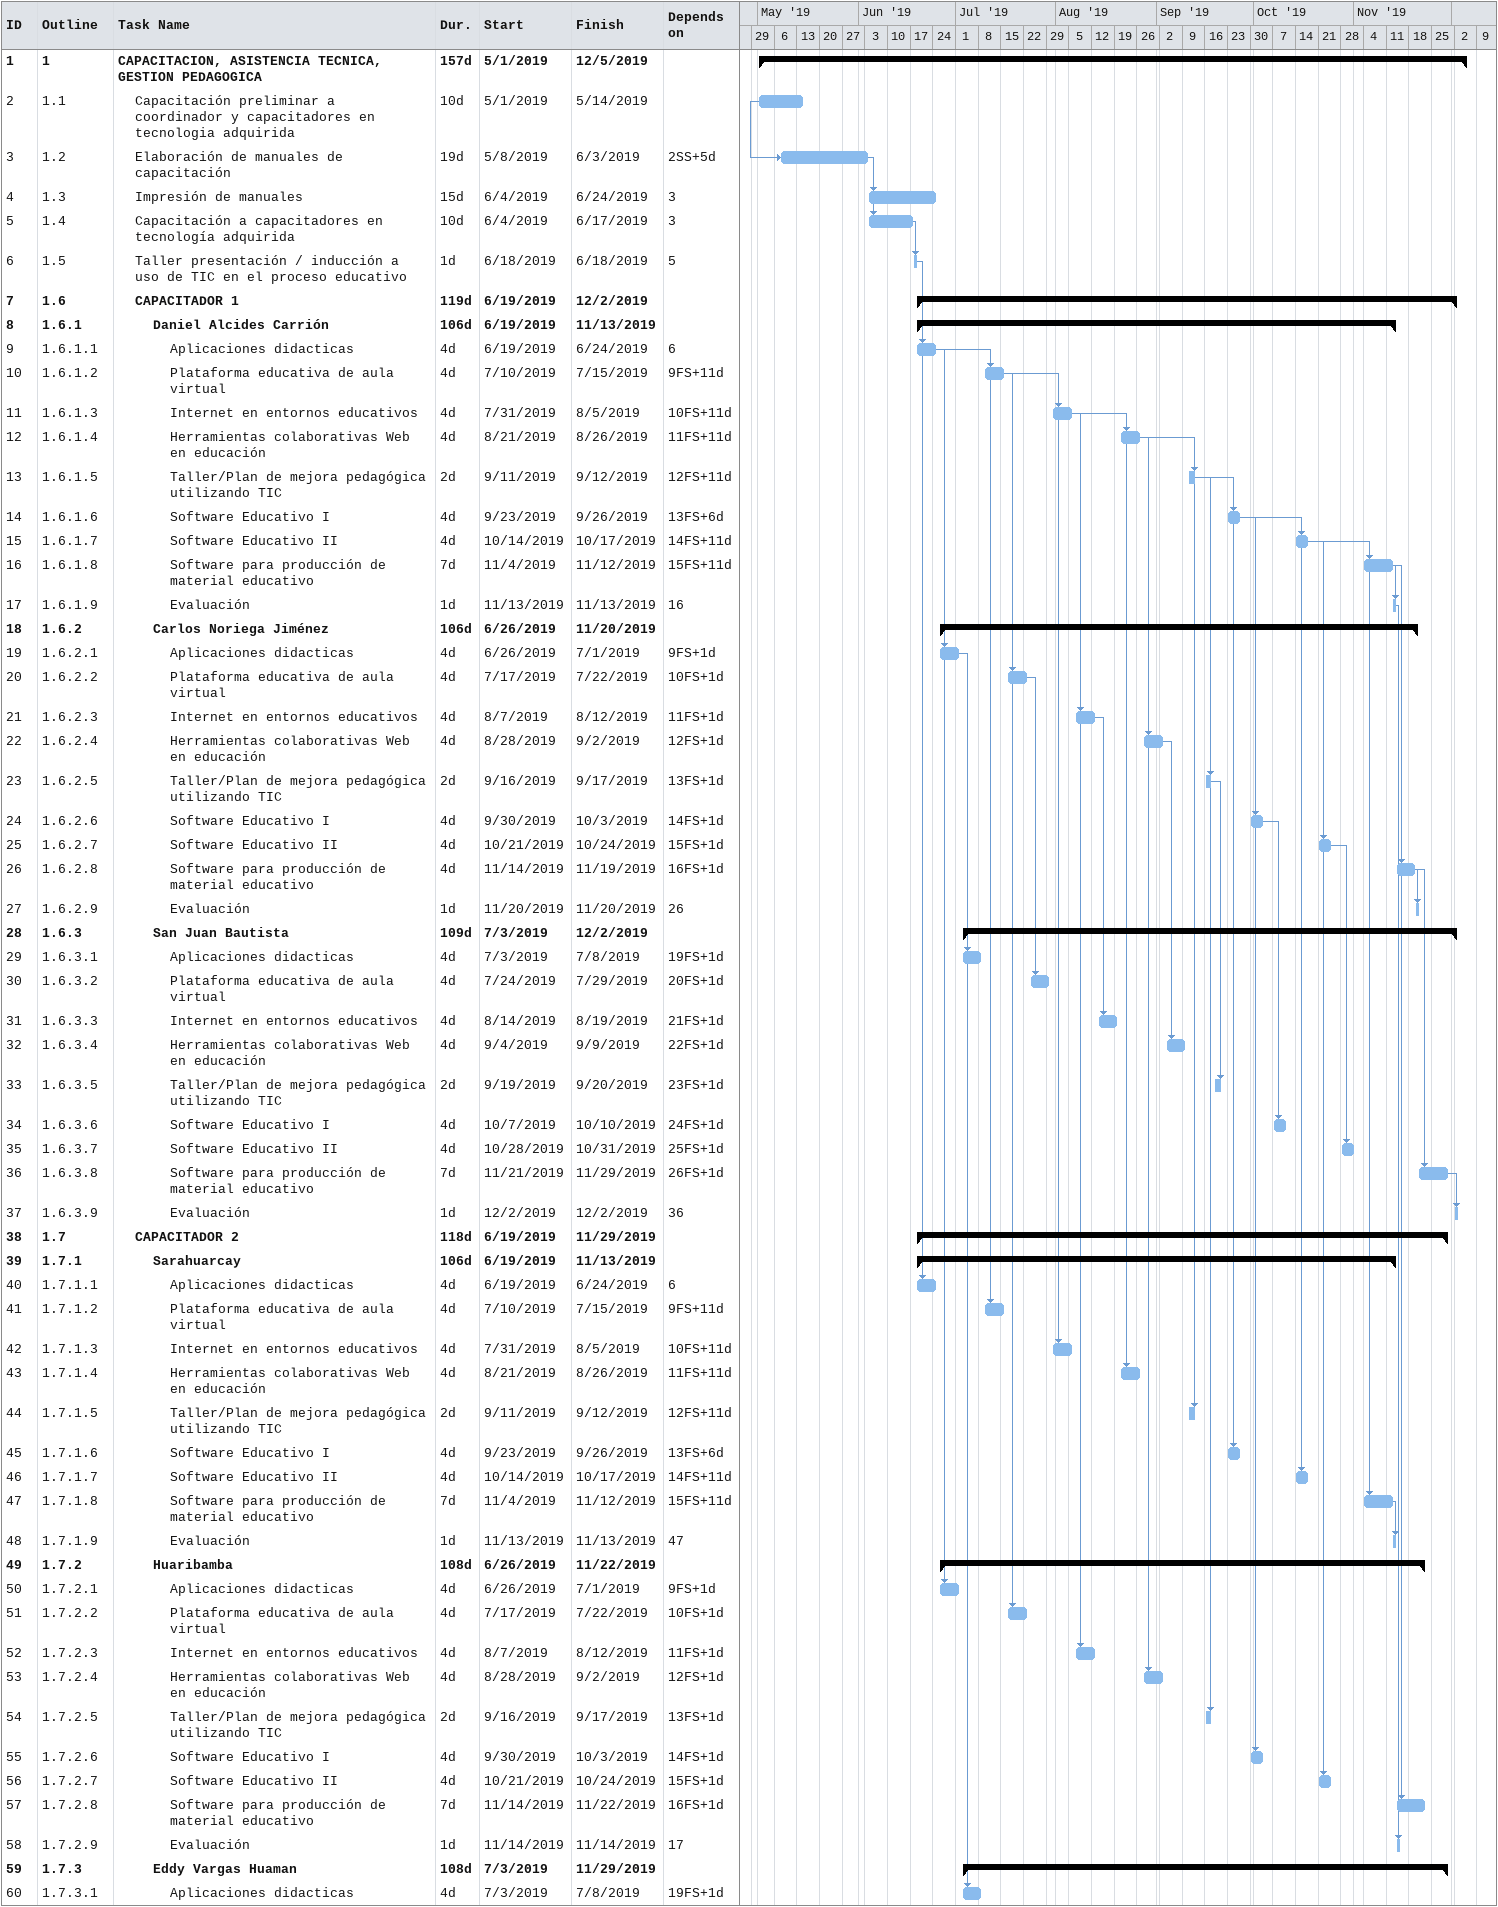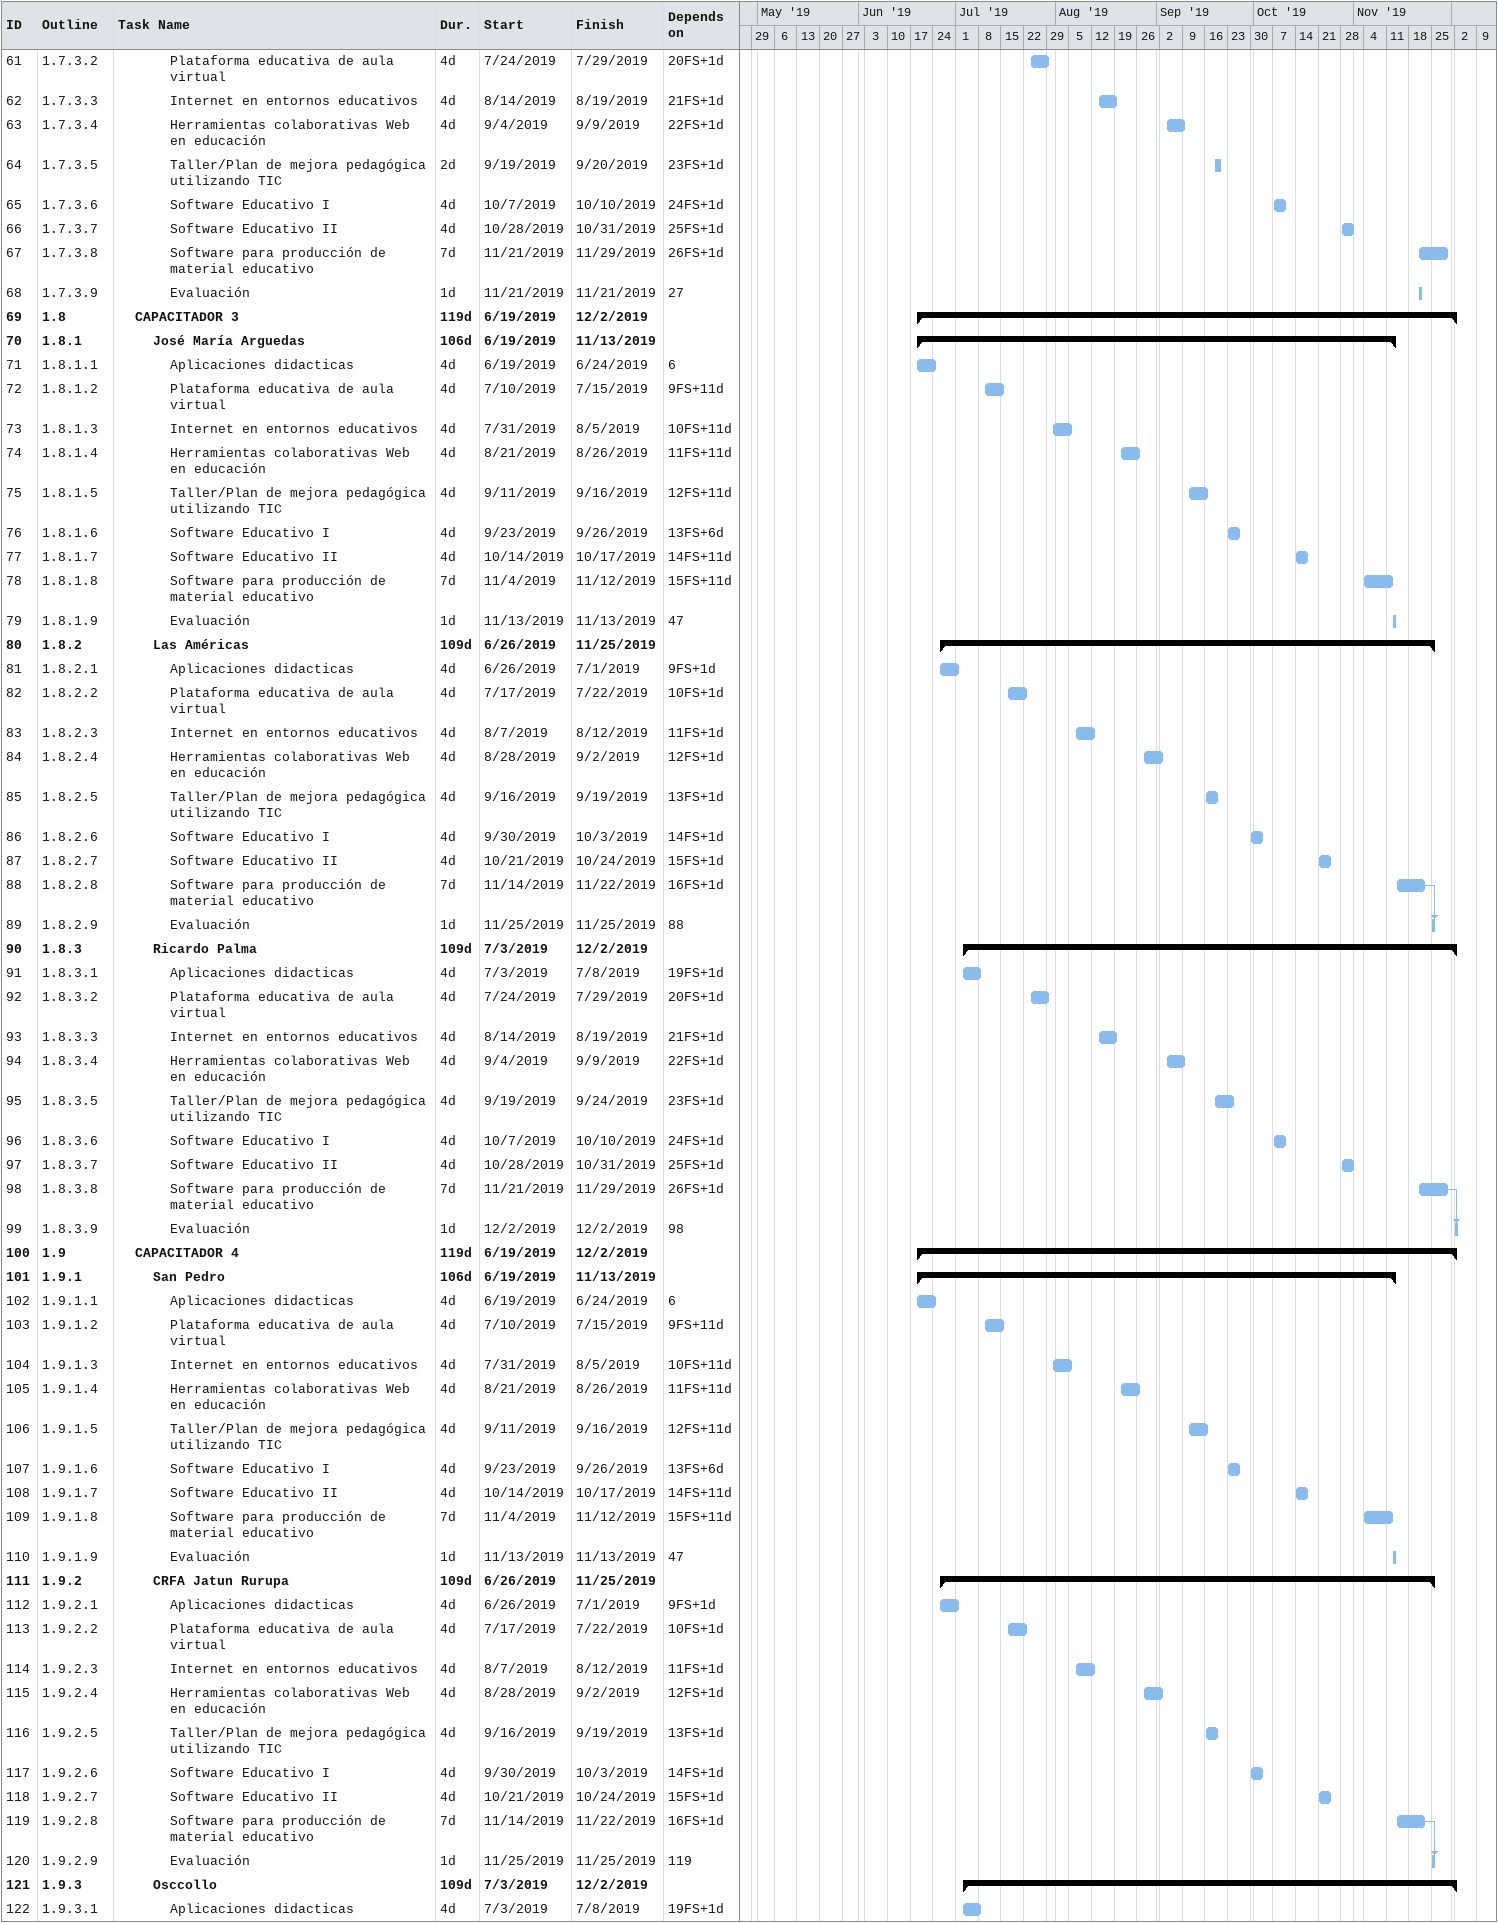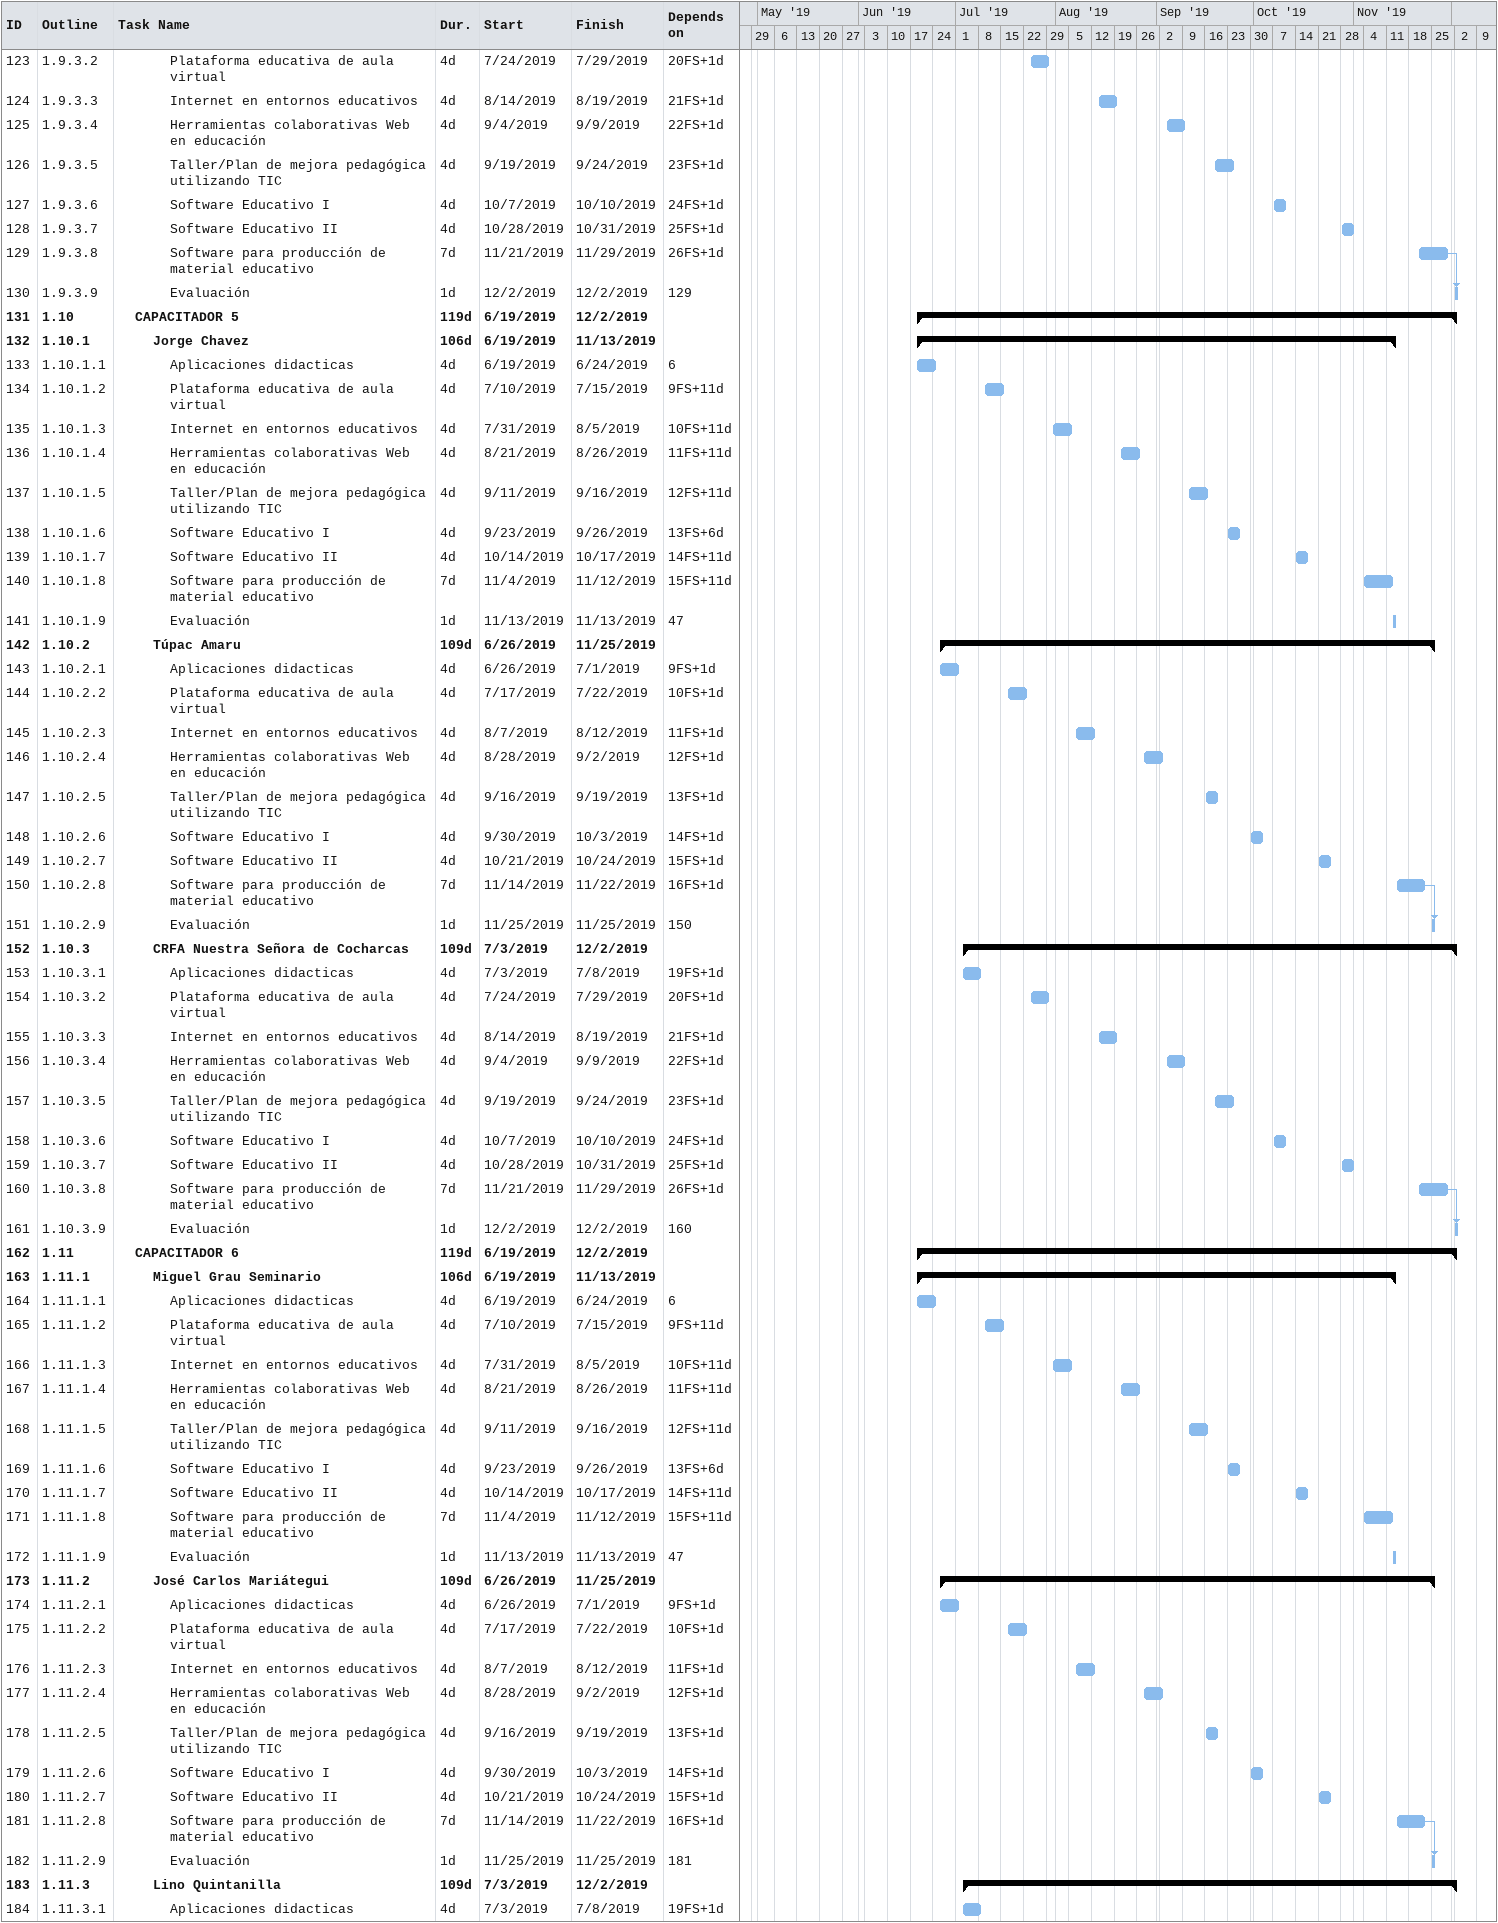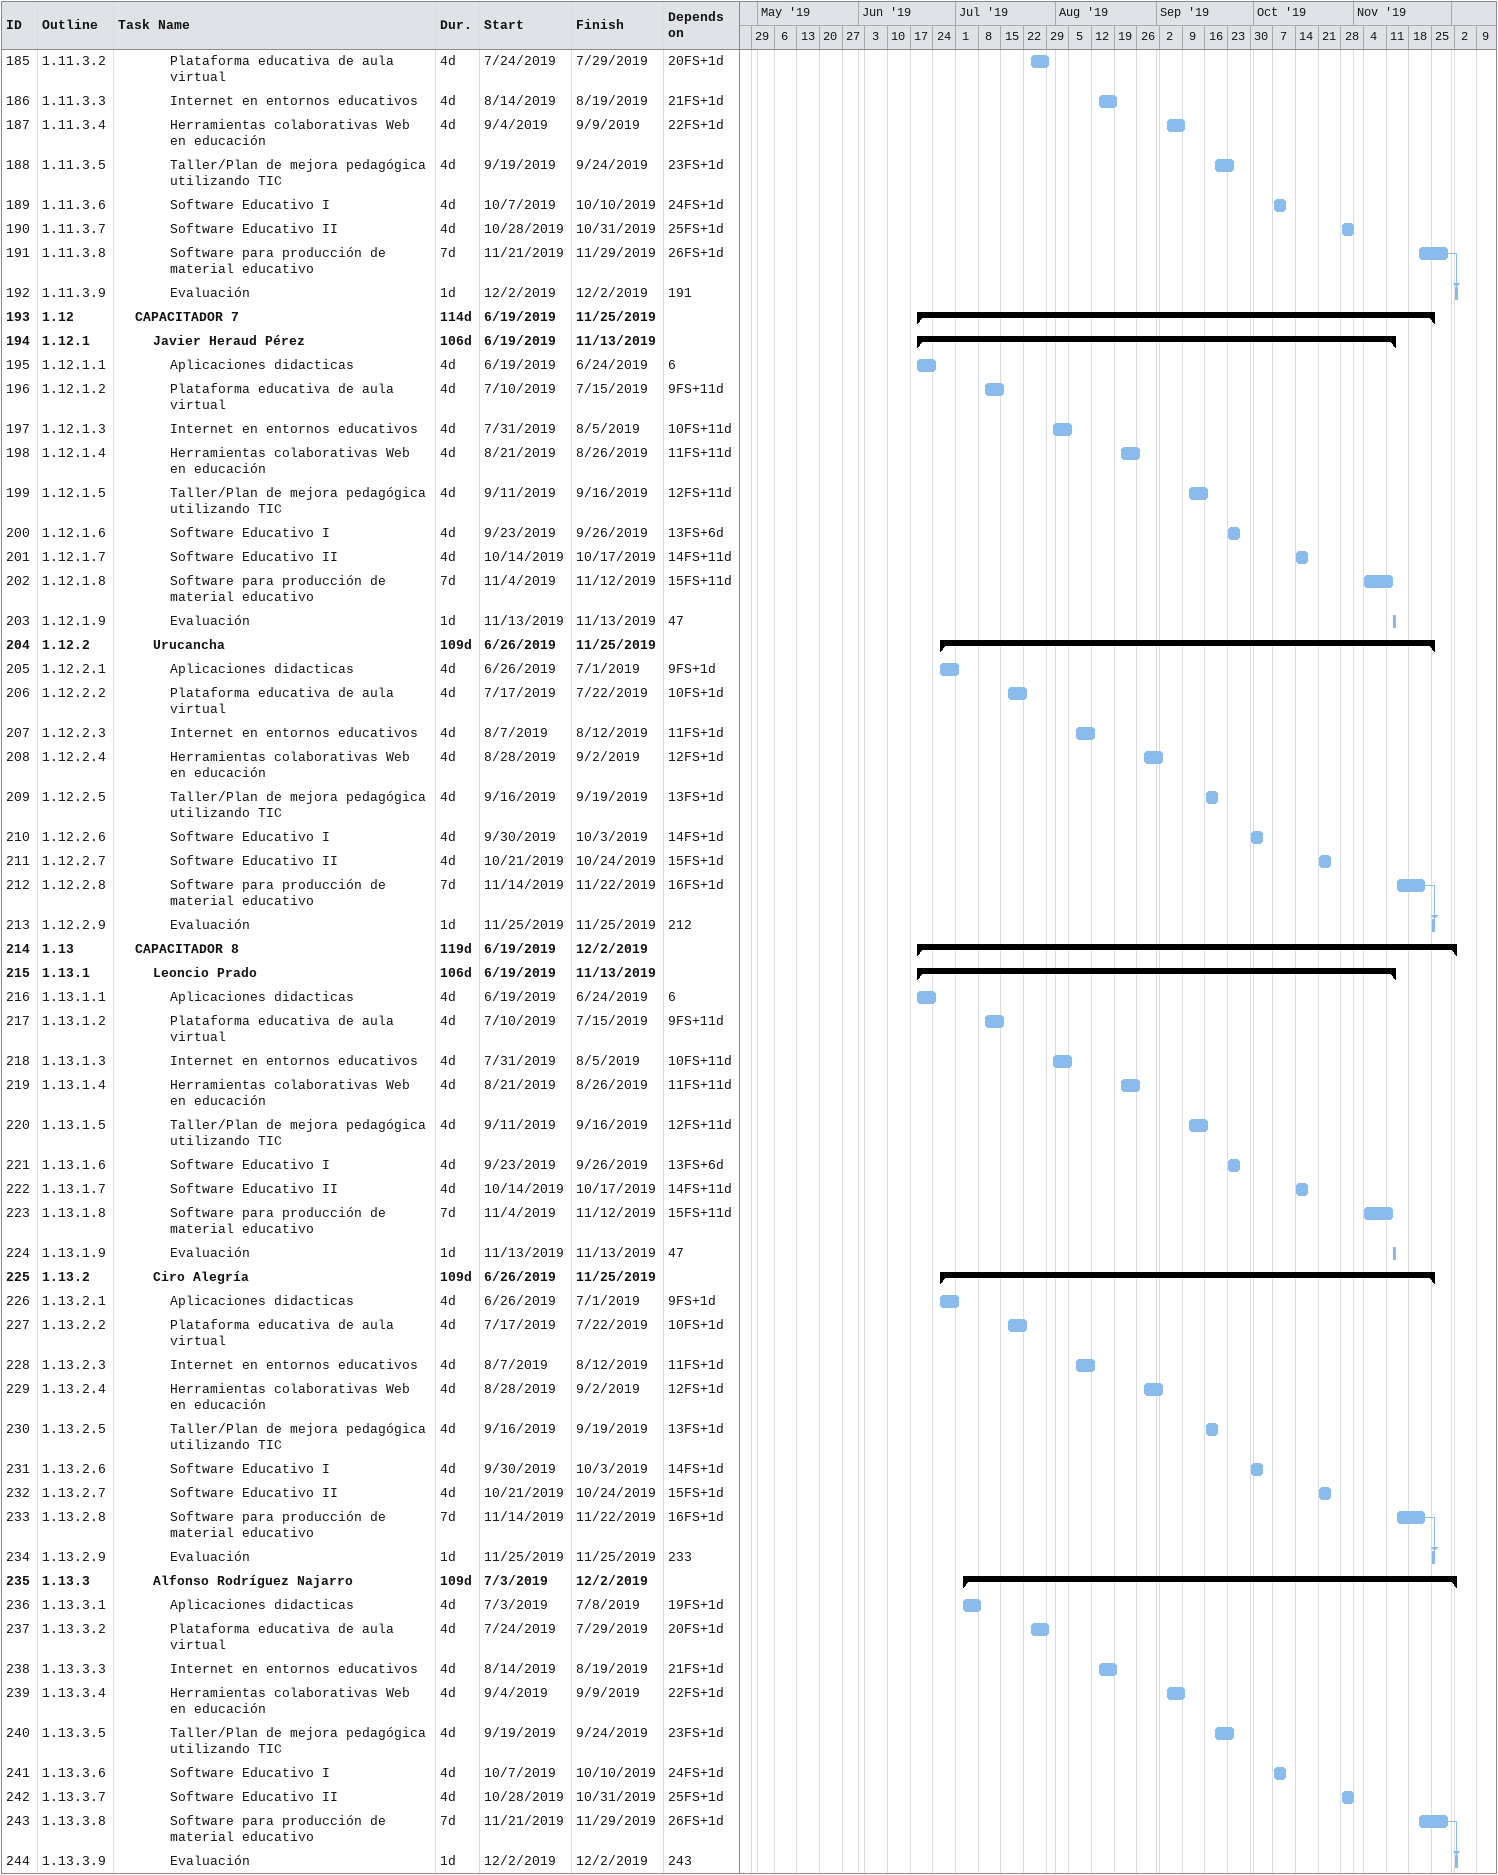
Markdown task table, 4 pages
| ID | WBS | Task | Duration | Start | Finish | Predecessors |
|---|---|---|---|---|---|---|
| 1 | 1 | **CAPACITACION, ASISTENCIA TECNICA, GESTION PEDAGOGICA** | 157d | 2019-05-01 | 2019-12-05 |  |
| 2 | 1.1 | Capacitación preliminar a coordinador y capacitadores en tecnologia adquirida | 10d | 2019-05-01 | 2019-05-14 |  |
| 3 | 1.2 | Elaboración de manuales de capacitación | 19d | 2019-05-08 | 2019-06-03 | 2SS+5d |
| 4 | 1.3 | Impresión de manuales | 15d | 2019-06-04 | 2019-06-24 | 3 |
| 5 | 1.4 | Capacitación a capacitadores en tecnología adquirida | 10d | 2019-06-04 | 2019-06-17 | 3 |
| 6 | 1.5 | Taller presentación / inducción a uso de TIC en el proceso educativo | 1d | 2019-06-18 | 2019-06-18 | 5 |
| 7 | 1.6 | **CAPACITADOR 1** | 119d | 2019-06-19 | 2019-12-02 |  |
| 8 | 1.6.1 | **Daniel Alcides Carrión** | 106d | 2019-06-19 | 2019-11-13 |  |
| 9 | 1.6.1.1 | Aplicaciones didacticas | 4d | 2019-06-19 | 2019-06-24 | 6 |
| 10 | 1.6.1.2 | Plataforma educativa de aula virtual | 4d | 2019-07-10 | 2019-07-15 | 9FS+11d |
| 11 | 1.6.1.3 | Internet en entornos educativos | 4d | 2019-07-31 | 2019-08-05 | 10FS+11d |
| 12 | 1.6.1.4 | Herramientas colaborativas Web en educación | 4d | 2019-08-21 | 2019-08-26 | 11FS+11d |
| 13 | 1.6.1.5 | Taller/Plan de mejora pedagógica utilizando TIC | 2d | 2019-09-11 | 2019-09-12 | 12FS+11d |
| 14 | 1.6.1.6 | Software Educativo I | 4d | 2019-09-23 | 2019-09-26 | 13FS+6d |
| 15 | 1.6.1.7 | Software Educativo II | 4d | 2019-10-14 | 2019-10-17 | 14FS+11d |
| 16 | 1.6.1.8 | Software para producción de material educativo | 7d | 2019-11-04 | 2019-11-12 | 15FS+11d |
| 17 | 1.6.1.9 | Evaluación | 1d | 2019-11-13 | 2019-11-13 | 16 |
| 18 | 1.6.2 | **Carlos Noriega Jiménez** | 106d | 2019-06-26 | 2019-11-20 |  |
| 19 | 1.6.2.1 | Aplicaciones didacticas | 4d | 2019-06-26 | 2019-07-01 | 9FS+1d |
| 20 | 1.6.2.2 | Plataforma educativa de aula virtual | 4d | 2019-07-17 | 2019-07-22 | 10FS+1d |
| 21 | 1.6.2.3 | Internet en entornos educativos | 4d | 2019-08-07 | 2019-08-12 | 11FS+1d |
| 22 | 1.6.2.4 | Herramientas colaborativas Web en educación | 4d | 2019-08-28 | 2019-09-02 | 12FS+1d |
| 23 | 1.6.2.5 | Taller/Plan de mejora pedagógica utilizando TIC | 2d | 2019-09-16 | 2019-09-17 | 13FS+1d |
| 24 | 1.6.2.6 | Software Educativo I | 4d | 2019-09-30 | 2019-10-03 | 14FS+1d |
| 25 | 1.6.2.7 | Software Educativo II | 4d | 2019-10-21 | 2019-10-24 | 15FS+1d |
| 26 | 1.6.2.8 | Software para producción de material educativo | 4d | 2019-11-14 | 2019-11-19 | 16FS+1d |
| 27 | 1.6.2.9 | Evaluación | 1d | 2019-11-20 | 2019-11-20 | 26 |
| 28 | 1.6.3 | **San Juan Bautista** | 109d | 2019-07-03 | 2019-12-02 |  |
| 29 | 1.6.3.1 | Aplicaciones didacticas | 4d | 2019-07-03 | 2019-07-08 | 19FS+1d |
| 30 | 1.6.3.2 | Plataforma educativa de aula virtual | 4d | 2019-07-24 | 2019-07-29 | 20FS+1d |
| 31 | 1.6.3.3 | Internet en entornos educativos | 4d | 2019-08-14 | 2019-08-19 | 21FS+1d |
| 32 | 1.6.3.4 | Herramientas colaborativas Web en educación | 4d | 2019-09-04 | 2019-09-09 | 22FS+1d |
| 33 | 1.6.3.5 | Taller/Plan de mejora pedagógica utilizando TIC | 2d | 2019-09-19 | 2019-09-20 | 23FS+1d |
| 34 | 1.6.3.6 | Software Educativo I | 4d | 2019-10-07 | 2019-10-10 | 24FS+1d |
| 35 | 1.6.3.7 | Software Educativo II | 4d | 2019-10-28 | 2019-10-31 | 25FS+1d |
| 36 | 1.6.3.8 | Software para producción de material educativo | 7d | 2019-11-21 | 2019-11-29 | 26FS+1d |
| 37 | 1.6.3.9 | Evaluación | 1d | 2019-12-02 | 2019-12-02 | 36 |
| 38 | 1.7 | **CAPACITADOR 2** | 118d | 2019-06-19 | 2019-11-29 |  |
| 39 | 1.7.1 | **Sarahuarcay** | 106d | 2019-06-19 | 2019-11-13 |  |
| 40 | 1.7.1.1 | Aplicaciones didacticas | 4d | 2019-06-19 | 2019-06-24 | 6 |
| 41 | 1.7.1.2 | Plataforma educativa de aula virtual | 4d | 2019-07-10 | 2019-07-15 | 9FS+11d |
| 42 | 1.7.1.3 | Internet en entornos educativos | 4d | 2019-07-31 | 2019-08-05 | 10FS+11d |
| 43 | 1.7.1.4 | Herramientas colaborativas Web en educación | 4d | 2019-08-21 | 2019-08-26 | 11FS+11d |
| 44 | 1.7.1.5 | Taller/Plan de mejora pedagógica utilizando TIC | 2d | 2019-09-11 | 2019-09-12 | 12FS+11d |
| 45 | 1.7.1.6 | Software Educativo I | 4d | 2019-09-23 | 2019-09-26 | 13FS+6d |
| 46 | 1.7.1.7 | Software Educativo II | 4d | 2019-10-14 | 2019-10-17 | 14FS+11d |
| 47 | 1.7.1.8 | Software para producción de material educativo | 7d | 2019-11-04 | 2019-11-12 | 15FS+11d |
| 48 | 1.7.1.9 | Evaluación | 1d | 2019-11-13 | 2019-11-13 | 47 |
| 49 | 1.7.2 | **Huaribamba** | 108d | 2019-06-26 | 2019-11-22 |  |
| 50 | 1.7.2.1 | Aplicaciones didacticas | 4d | 2019-06-26 | 2019-07-01 | 9FS+1d |
| 51 | 1.7.2.2 | Plataforma educativa de aula virtual | 4d | 2019-07-17 | 2019-07-22 | 10FS+1d |
| 52 | 1.7.2.3 | Internet en entornos educativos | 4d | 2019-08-07 | 2019-08-12 | 11FS+1d |
| 53 | 1.7.2.4 | Herramientas colaborativas Web en educación | 4d | 2019-08-28 | 2019-09-02 | 12FS+1d |
| 54 | 1.7.2.5 | Taller/Plan de mejora pedagógica utilizando TIC | 2d | 2019-09-16 | 2019-09-17 | 13FS+1d |
| 55 | 1.7.2.6 | Software Educativo I | 4d | 2019-09-30 | 2019-10-03 | 14FS+1d |
| 56 | 1.7.2.7 | Software Educativo II | 4d | 2019-10-21 | 2019-10-24 | 15FS+1d |
| 57 | 1.7.2.8 | Software para producción de material educativo | 7d | 2019-11-14 | 2019-11-22 | 16FS+1d |
| 58 | 1.7.2.9 | Evaluación | 1d | 2019-11-14 | 2019-11-14 | 17 |
| 59 | 1.7.3 | **Eddy Vargas Huaman** | 108d | 2019-07-03 | 2019-11-29 |  |
| 60 | 1.7.3.1 | Aplicaciones didacticas | 4d | 2019-07-03 | 2019-07-08 | 19FS+1d |
| 61 | 1.7.3.2 | Plataforma educativa de aula virtual | 4d | 2019-07-24 | 2019-07-29 | 20FS+1d |
| 62 | 1.7.3.3 | Internet en entornos educativos | 4d | 2019-08-14 | 2019-08-19 | 21FS+1d |
| 63 | 1.7.3.4 | Herramientas colaborativas Web en educación | 4d | 2019-09-04 | 2019-09-09 | 22FS+1d |
| 64 | 1.7.3.5 | Taller/Plan de mejora pedagógica utilizando TIC | 2d | 2019-09-19 | 2019-09-20 | 23FS+1d |
| 65 | 1.7.3.6 | Software Educativo I | 4d | 2019-10-07 | 2019-10-10 | 24FS+1d |
| 66 | 1.7.3.7 | Software Educativo II | 4d | 2019-10-28 | 2019-10-31 | 25FS+1d |
| 67 | 1.7.3.8 | Software para producción de material educativo | 7d | 2019-11-21 | 2019-11-29 | 26FS+1d |
| 68 | 1.7.3.9 | Evaluación | 1d | 2019-11-21 | 2019-11-21 | 27 |
| 69 | 1.8 | **CAPACITADOR 3** | 119d | 2019-06-19 | 2019-12-02 |  |
| 70 | 1.8.1 | **José María Arguedas** | 106d | 2019-06-19 | 2019-11-13 |  |
| 71 | 1.8.1.1 | Aplicaciones didacticas | 4d | 2019-06-19 | 2019-06-24 | 6 |
| 72 | 1.8.1.2 | Plataforma educativa de aula virtual | 4d | 2019-07-10 | 2019-07-15 | 9FS+11d |
| 73 | 1.8.1.3 | Internet en entornos educativos | 4d | 2019-07-31 | 2019-08-05 | 10FS+11d |
| 74 | 1.8.1.4 | Herramientas colaborativas Web en educación | 4d | 2019-08-21 | 2019-08-26 | 11FS+11d |
| 75 | 1.8.1.5 | Taller/Plan de mejora pedagógica utilizando TIC | 4d | 2019-09-11 | 2019-09-16 | 12FS+11d |
| 76 | 1.8.1.6 | Software Educativo I | 4d | 2019-09-23 | 2019-09-26 | 13FS+6d |
| 77 | 1.8.1.7 | Software Educativo II | 4d | 2019-10-14 | 2019-10-17 | 14FS+11d |
| 78 | 1.8.1.8 | Software para producción de material educativo | 7d | 2019-11-04 | 2019-11-12 | 15FS+11d |
| 79 | 1.8.1.9 | Evaluación | 1d | 2019-11-13 | 2019-11-13 | 47 |
| 80 | 1.8.2 | **Las Américas** | 109d | 2019-06-26 | 2019-11-25 |  |
| 81 | 1.8.2.1 | Aplicaciones didacticas | 4d | 2019-06-26 | 2019-07-01 | 9FS+1d |
| 82 | 1.8.2.2 | Plataforma educativa de aula virtual | 4d | 2019-07-17 | 2019-07-22 | 10FS+1d |
| 83 | 1.8.2.3 | Internet en entornos educativos | 4d | 2019-08-07 | 2019-08-12 | 11FS+1d |
| 84 | 1.8.2.4 | Herramientas colaborativas Web en educación | 4d | 2019-08-28 | 2019-09-02 | 12FS+1d |
| 85 | 1.8.2.5 | Taller/Plan de mejora pedagógica utilizando TIC | 4d | 2019-09-16 | 2019-09-19 | 13FS+1d |
| 86 | 1.8.2.6 | Software Educativo I | 4d | 2019-09-30 | 2019-10-03 | 14FS+1d |
| 87 | 1.8.2.7 | Software Educativo II | 4d | 2019-10-21 | 2019-10-24 | 15FS+1d |
| 88 | 1.8.2.8 | Software para producción de material educativo | 7d | 2019-11-14 | 2019-11-22 | 16FS+1d |
| 89 | 1.8.2.9 | Evaluación | 1d | 2019-11-25 | 2019-11-25 | 88 |
| 90 | 1.8.3 | **Ricardo Palma** | 109d | 2019-07-03 | 2019-12-02 |  |
| 91 | 1.8.3.1 | Aplicaciones didacticas | 4d | 2019-07-03 | 2019-07-08 | 19FS+1d |
| 92 | 1.8.3.2 | Plataforma educativa de aula virtual | 4d | 2019-07-24 | 2019-07-29 | 20FS+1d |
| 93 | 1.8.3.3 | Internet en entornos educativos | 4d | 2019-08-14 | 2019-08-19 | 21FS+1d |
| 94 | 1.8.3.4 | Herramientas colaborativas Web en educación | 4d | 2019-09-04 | 2019-09-09 | 22FS+1d |
| 95 | 1.8.3.5 | Taller/Plan de mejora pedagógica utilizando TIC | 4d | 2019-09-19 | 2019-09-24 | 23FS+1d |
| 96 | 1.8.3.6 | Software Educativo I | 4d | 2019-10-07 | 2019-10-10 | 24FS+1d |
| 97 | 1.8.3.7 | Software Educativo II | 4d | 2019-10-28 | 2019-10-31 | 25FS+1d |
| 98 | 1.8.3.8 | Software para producción de material educativo | 7d | 2019-11-21 | 2019-11-29 | 26FS+1d |
| 99 | 1.8.3.9 | Evaluación | 1d | 2019-12-02 | 2019-12-02 | 98 |
| 100 | 1.9 | **CAPACITADOR 4** | 119d | 2019-06-19 | 2019-12-02 |  |
| 101 | 1.9.1 | **San Pedro** | 106d | 2019-06-19 | 2019-11-13 |  |
| 102 | 1.9.1.1 | Aplicaciones didacticas | 4d | 2019-06-19 | 2019-06-24 | 6 |
| 103 | 1.9.1.2 | Plataforma educativa de aula virtual | 4d | 2019-07-10 | 2019-07-15 | 9FS+11d |
| 104 | 1.9.1.3 | Internet en entornos educativos | 4d | 2019-07-31 | 2019-08-05 | 10FS+11d |
| 105 | 1.9.1.4 | Herramientas colaborativas Web en educación | 4d | 2019-08-21 | 2019-08-26 | 11FS+11d |
| 106 | 1.9.1.5 | Taller/Plan de mejora pedagógica utilizando TIC | 4d | 2019-09-11 | 2019-09-16 | 12FS+11d |
| 107 | 1.9.1.6 | Software Educativo I | 4d | 2019-09-23 | 2019-09-26 | 13FS+6d |
| 108 | 1.9.1.7 | Software Educativo II | 4d | 2019-10-14 | 2019-10-17 | 14FS+11d |
| 109 | 1.9.1.8 | Software para producción de material educativo | 7d | 2019-11-04 | 2019-11-12 | 15FS+11d |
| 110 | 1.9.1.9 | Evaluación | 1d | 2019-11-13 | 2019-11-13 | 47 |
| 111 | 1.9.2 | **CRFA Jatun Rurupa** | 109d | 2019-06-26 | 2019-11-25 |  |
| 112 | 1.9.2.1 | Aplicaciones didacticas | 4d | 2019-06-26 | 2019-07-01 | 9FS+1d |
| 113 | 1.9.2.2 | Plataforma educativa de aula virtual | 4d | 2019-07-17 | 2019-07-22 | 10FS+1d |
| 114 | 1.9.2.3 | Internet en entornos educativos | 4d | 2019-08-07 | 2019-08-12 | 11FS+1d |
| 115 | 1.9.2.4 | Herramientas colaborativas Web en educación | 4d | 2019-08-28 | 2019-09-02 | 12FS+1d |
| 116 | 1.9.2.5 | Taller/Plan de mejora pedagógica utilizando TIC | 4d | 2019-09-16 | 2019-09-19 | 13FS+1d |
| 117 | 1.9.2.6 | Software Educativo I | 4d | 2019-09-30 | 2019-10-03 | 14FS+1d |
| 118 | 1.9.2.7 | Software Educativo II | 4d | 2019-10-21 | 2019-10-24 | 15FS+1d |
| 119 | 1.9.2.8 | Software para producción de material educativo | 7d | 2019-11-14 | 2019-11-22 | 16FS+1d |
| 120 | 1.9.2.9 | Evaluación | 1d | 2019-11-25 | 2019-11-25 | 119 |
| 121 | 1.9.3 | **Osccollo** | 109d | 2019-07-03 | 2019-12-02 |  |
| 122 | 1.9.3.1 | Aplicaciones didacticas | 4d | 2019-07-03 | 2019-07-08 | 19FS+1d |
| 123 | 1.9.3.2 | Plataforma educativa de aula virtual | 4d | 2019-07-24 | 2019-07-29 | 20FS+1d |
| 124 | 1.9.3.3 | Internet en entornos educativos | 4d | 2019-08-14 | 2019-08-19 | 21FS+1d |
| 125 | 1.9.3.4 | Herramientas colaborativas Web en educación | 4d | 2019-09-04 | 2019-09-09 | 22FS+1d |
| 126 | 1.9.3.5 | Taller/Plan de mejora pedagógica utilizando TIC | 4d | 2019-09-19 | 2019-09-24 | 23FS+1d |
| 127 | 1.9.3.6 | Software Educativo I | 4d | 2019-10-07 | 2019-10-10 | 24FS+1d |
| 128 | 1.9.3.7 | Software Educativo II | 4d | 2019-10-28 | 2019-10-31 | 25FS+1d |
| 129 | 1.9.3.8 | Software para producción de material educativo | 7d | 2019-11-21 | 2019-11-29 | 26FS+1d |
| 130 | 1.9.3.9 | Evaluación | 1d | 2019-12-02 | 2019-12-02 | 129 |
| 131 | 1.10 | **CAPACITADOR 5** | 119d | 2019-06-19 | 2019-12-02 |  |
| 132 | 1.10.1 | **Jorge Chavez** | 106d | 2019-06-19 | 2019-11-13 |  |
| 133 | 1.10.1.1 | Aplicaciones didacticas | 4d | 2019-06-19 | 2019-06-24 | 6 |
| 134 | 1.10.1.2 | Plataforma educativa de aula virtual | 4d | 2019-07-10 | 2019-07-15 | 9FS+11d |
| 135 | 1.10.1.3 | Internet en entornos educativos | 4d | 2019-07-31 | 2019-08-05 | 10FS+11d |
| 136 | 1.10.1.4 | Herramientas colaborativas Web en educación | 4d | 2019-08-21 | 2019-08-26 | 11FS+11d |
| 137 | 1.10.1.5 | Taller/Plan de mejora pedagógica utilizando TIC | 4d | 2019-09-11 | 2019-09-16 | 12FS+11d |
| 138 | 1.10.1.6 | Software Educativo I | 4d | 2019-09-23 | 2019-09-26 | 13FS+6d |
| 139 | 1.10.1.7 | Software Educativo II | 4d | 2019-10-14 | 2019-10-17 | 14FS+11d |
| 140 | 1.10.1.8 | Software para producción de material educativo | 7d | 2019-11-04 | 2019-11-12 | 15FS+11d |
| 141 | 1.10.1.9 | Evaluación | 1d | 2019-11-13 | 2019-11-13 | 47 |
| 142 | 1.10.2 | **Túpac Amaru** | 109d | 2019-06-26 | 2019-11-25 |  |
| 143 | 1.10.2.1 | Aplicaciones didacticas | 4d | 2019-06-26 | 2019-07-01 | 9FS+1d |
| 144 | 1.10.2.2 | Plataforma educativa de aula virtual | 4d | 2019-07-17 | 2019-07-22 | 10FS+1d |
| 145 | 1.10.2.3 | Internet en entornos educativos | 4d | 2019-08-07 | 2019-08-12 | 11FS+1d |
| 146 | 1.10.2.4 | Herramientas colaborativas Web en educación | 4d | 2019-08-28 | 2019-09-02 | 12FS+1d |
| 147 | 1.10.2.5 | Taller/Plan de mejora pedagógica utilizando TIC | 4d | 2019-09-16 | 2019-09-19 | 13FS+1d |
| 148 | 1.10.2.6 | Software Educativo I | 4d | 2019-09-30 | 2019-10-03 | 14FS+1d |
| 149 | 1.10.2.7 | Software Educativo II | 4d | 2019-10-21 | 2019-10-24 | 15FS+1d |
| 150 | 1.10.2.8 | Software para producción de material educativo | 7d | 2019-11-14 | 2019-11-22 | 16FS+1d |
| 151 | 1.10.2.9 | Evaluación | 1d | 2019-11-25 | 2019-11-25 | 150 |
| 152 | 1.10.3 | **CRFA Nuestra Señora de Cocharcas** | 109d | 2019-07-03 | 2019-12-02 |  |
| 153 | 1.10.3.1 | Aplicaciones didacticas | 4d | 2019-07-03 | 2019-07-08 | 19FS+1d |
| 154 | 1.10.3.2 | Plataforma educativa de aula virtual | 4d | 2019-07-24 | 2019-07-29 | 20FS+1d |
| 155 | 1.10.3.3 | Internet en entornos educativos | 4d | 2019-08-14 | 2019-08-19 | 21FS+1d |
| 156 | 1.10.3.4 | Herramientas colaborativas Web en educación | 4d | 2019-09-04 | 2019-09-09 | 22FS+1d |
| 157 | 1.10.3.5 | Taller/Plan de mejora pedagógica utilizando TIC | 4d | 2019-09-19 | 2019-09-24 | 23FS+1d |
| 158 | 1.10.3.6 | Software Educativo I | 4d | 2019-10-07 | 2019-10-10 | 24FS+1d |
| 159 | 1.10.3.7 | Software Educativo II | 4d | 2019-10-28 | 2019-10-31 | 25FS+1d |
| 160 | 1.10.3.8 | Software para producción de material educativo | 7d | 2019-11-21 | 2019-11-29 | 26FS+1d |
| 161 | 1.10.3.9 | Evaluación | 1d | 2019-12-02 | 2019-12-02 | 160 |
| 162 | 1.11 | **CAPACITADOR 6** | 119d | 2019-06-19 | 2019-12-02 |  |
| 163 | 1.11.1 | **Miguel Grau Seminario** | 106d | 2019-06-19 | 2019-11-13 |  |
| 164 | 1.11.1.1 | Aplicaciones didacticas | 4d | 2019-06-19 | 2019-06-24 | 6 |
| 165 | 1.11.1.2 | Plataforma educativa de aula virtual | 4d | 2019-07-10 | 2019-07-15 | 9FS+11d |
| 166 | 1.11.1.3 | Internet en entornos educativos | 4d | 2019-07-31 | 2019-08-05 | 10FS+11d |
| 167 | 1.11.1.4 | Herramientas colaborativas Web en educación | 4d | 2019-08-21 | 2019-08-26 | 11FS+11d |
| 168 | 1.11.1.5 | Taller/Plan de mejora pedagógica utilizando TIC | 4d | 2019-09-11 | 2019-09-16 | 12FS+11d |
| 169 | 1.11.1.6 | Software Educativo I | 4d | 2019-09-23 | 2019-09-26 | 13FS+6d |
| 170 | 1.11.1.7 | Software Educativo II | 4d | 2019-10-14 | 2019-10-17 | 14FS+11d |
| 171 | 1.11.1.8 | Software para producción de material educativo | 7d | 2019-11-04 | 2019-11-12 | 15FS+11d |
| 172 | 1.11.1.9 | Evaluación | 1d | 2019-11-13 | 2019-11-13 | 47 |
| 173 | 1.11.2 | **José Carlos Mariátegui** | 109d | 2019-06-26 | 2019-11-25 |  |
| 174 | 1.11.2.1 | Aplicaciones didacticas | 4d | 2019-06-26 | 2019-07-01 | 9FS+1d |
| 175 | 1.11.2.2 | Plataforma educativa de aula virtual | 4d | 2019-07-17 | 2019-07-22 | 10FS+1d |
| 176 | 1.11.2.3 | Internet en entornos educativos | 4d | 2019-08-07 | 2019-08-12 | 11FS+1d |
| 177 | 1.11.2.4 | Herramientas colaborativas Web en educación | 4d | 2019-08-28 | 2019-09-02 | 12FS+1d |
| 178 | 1.11.2.5 | Taller/Plan de mejora pedagógica utilizando TIC | 4d | 2019-09-16 | 2019-09-19 | 13FS+1d |
| 179 | 1.11.2.6 | Software Educativo I | 4d | 2019-09-30 | 2019-10-03 | 14FS+1d |
| 180 | 1.11.2.7 | Software Educativo II | 4d | 2019-10-21 | 2019-10-24 | 15FS+1d |
| 181 | 1.11.2.8 | Software para producción de material educativo | 7d | 2019-11-14 | 2019-11-22 | 16FS+1d |
| 182 | 1.11.2.9 | Evaluación | 1d | 2019-11-25 | 2019-11-25 | 181 |
| 183 | 1.11.3 | **Lino Quintanilla** | 109d | 2019-07-03 | 2019-12-02 |  |
| 184 | 1.11.3.1 | Aplicaciones didacticas | 4d | 2019-07-03 | 2019-07-08 | 19FS+1d |
| 185 | 1.11.3.2 | Plataforma educativa de aula virtual | 4d | 2019-07-24 | 2019-07-29 | 20FS+1d |
| 186 | 1.11.3.3 | Internet en entornos educativos | 4d | 2019-08-14 | 2019-08-19 | 21FS+1d |
| 187 | 1.11.3.4 | Herramientas colaborativas Web en educación | 4d | 2019-09-04 | 2019-09-09 | 22FS+1d |
| 188 | 1.11.3.5 | Taller/Plan de mejora pedagógica utilizando TIC | 4d | 2019-09-19 | 2019-09-24 | 23FS+1d |
| 189 | 1.11.3.6 | Software Educativo I | 4d | 2019-10-07 | 2019-10-10 | 24FS+1d |
| 190 | 1.11.3.7 | Software Educativo II | 4d | 2019-10-28 | 2019-10-31 | 25FS+1d |
| 191 | 1.11.3.8 | Software para producción de material educativo | 7d | 2019-11-21 | 2019-11-29 | 26FS+1d |
| 192 | 1.11.3.9 | Evaluación | 1d | 2019-12-02 | 2019-12-02 | 191 |
| 193 | 1.12 | **CAPACITADOR 7** | 114d | 2019-06-19 | 2019-11-25 |  |
| 194 | 1.12.1 | **Javier Heraud Pérez** | 106d | 2019-06-19 | 2019-11-13 |  |
| 195 | 1.12.1.1 | Aplicaciones didacticas | 4d | 2019-06-19 | 2019-06-24 | 6 |
| 196 | 1.12.1.2 | Plataforma educativa de aula virtual | 4d | 2019-07-10 | 2019-07-15 | 9FS+11d |
| 197 | 1.12.1.3 | Internet en entornos educativos | 4d | 2019-07-31 | 2019-08-05 | 10FS+11d |
| 198 | 1.12.1.4 | Herramientas colaborativas Web en educación | 4d | 2019-08-21 | 2019-08-26 | 11FS+11d |
| 199 | 1.12.1.5 | Taller/Plan de mejora pedagógica utilizando TIC | 4d | 2019-09-11 | 2019-09-16 | 12FS+11d |
| 200 | 1.12.1.6 | Software Educativo I | 4d | 2019-09-23 | 2019-09-26 | 13FS+6d |
| 201 | 1.12.1.7 | Software Educativo II | 4d | 2019-10-14 | 2019-10-17 | 14FS+11d |
| 202 | 1.12.1.8 | Software para producción de material educativo | 7d | 2019-11-04 | 2019-11-12 | 15FS+11d |
| 203 | 1.12.1.9 | Evaluación | 1d | 2019-11-13 | 2019-11-13 | 47 |
| 204 | 1.12.2 | **Urucancha** | 109d | 2019-06-26 | 2019-11-25 |  |
| 205 | 1.12.2.1 | Aplicaciones didacticas | 4d | 2019-06-26 | 2019-07-01 | 9FS+1d |
| 206 | 1.12.2.2 | Plataforma educativa de aula virtual | 4d | 2019-07-17 | 2019-07-22 | 10FS+1d |
| 207 | 1.12.2.3 | Internet en entornos educativos | 4d | 2019-08-07 | 2019-08-12 | 11FS+1d |
| 208 | 1.12.2.4 | Herramientas colaborativas Web en educación | 4d | 2019-08-28 | 2019-09-02 | 12FS+1d |
| 209 | 1.12.2.5 | Taller/Plan de mejora pedagógica utilizando TIC | 4d | 2019-09-16 | 2019-09-19 | 13FS+1d |
| 210 | 1.12.2.6 | Software Educativo I | 4d | 2019-09-30 | 2019-10-03 | 14FS+1d |
| 211 | 1.12.2.7 | Software Educativo II | 4d | 2019-10-21 | 2019-10-24 | 15FS+1d |
| 212 | 1.12.2.8 | Software para producción de material educativo | 7d | 2019-11-14 | 2019-11-22 | 16FS+1d |
| 213 | 1.12.2.9 | Evaluación | 1d | 2019-11-25 | 2019-11-25 | 212 |
| 214 | 1.13 | **CAPACITADOR 8** | 119d | 2019-06-19 | 2019-12-02 |  |
| 215 | 1.13.1 | **Leoncio Prado** | 106d | 2019-06-19 | 2019-11-13 |  |
| 216 | 1.13.1.1 | Aplicaciones didacticas | 4d | 2019-06-19 | 2019-06-24 | 6 |
| 217 | 1.13.1.2 | Plataforma educativa de aula virtual | 4d | 2019-07-10 | 2019-07-15 | 9FS+11d |
| 218 | 1.13.1.3 | Internet en entornos educativos | 4d | 2019-07-31 | 2019-08-05 | 10FS+11d |
| 219 | 1.13.1.4 | Herramientas colaborativas Web en educación | 4d | 2019-08-21 | 2019-08-26 | 11FS+11d |
| 220 | 1.13.1.5 | Taller/Plan de mejora pedagógica utilizando TIC | 4d | 2019-09-11 | 2019-09-16 | 12FS+11d |
| 221 | 1.13.1.6 | Software Educativo I | 4d | 2019-09-23 | 2019-09-26 | 13FS+6d |
| 222 | 1.13.1.7 | Software Educativo II | 4d | 2019-10-14 | 2019-10-17 | 14FS+11d |
| 223 | 1.13.1.8 | Software para producción de material educativo | 7d | 2019-11-04 | 2019-11-12 | 15FS+11d |
| 224 | 1.13.1.9 | Evaluación | 1d | 2019-11-13 | 2019-11-13 | 47 |
| 225 | 1.13.2 | **Ciro Alegría** | 109d | 2019-06-26 | 2019-11-25 |  |
| 226 | 1.13.2.1 | Aplicaciones didacticas | 4d | 2019-06-26 | 2019-07-01 | 9FS+1d |
| 227 | 1.13.2.2 | Plataforma educativa de aula virtual | 4d | 2019-07-17 | 2019-07-22 | 10FS+1d |
| 228 | 1.13.2.3 | Internet en entornos educativos | 4d | 2019-08-07 | 2019-08-12 | 11FS+1d |
| 229 | 1.13.2.4 | Herramientas colaborativas Web en educación | 4d | 2019-08-28 | 2019-09-02 | 12FS+1d |
| 230 | 1.13.2.5 | Taller/Plan de mejora pedagógica utilizando TIC | 4d | 2019-09-16 | 2019-09-19 | 13FS+1d |
| 231 | 1.13.2.6 | Software Educativo I | 4d | 2019-09-30 | 2019-10-03 | 14FS+1d |
| 232 | 1.13.2.7 | Software Educativo II | 4d | 2019-10-21 | 2019-10-24 | 15FS+1d |
| 233 | 1.13.2.8 | Software para producción de material educativo | 7d | 2019-11-14 | 2019-11-22 | 16FS+1d |
| 234 | 1.13.2.9 | Evaluación | 1d | 2019-11-25 | 2019-11-25 | 233 |
| 235 | 1.13.3 | **Alfonso Rodríguez Najarro** | 109d | 2019-07-03 | 2019-12-02 |  |
| 236 | 1.13.3.1 | Aplicaciones didacticas | 4d | 2019-07-03 | 2019-07-08 | 19FS+1d |
| 237 | 1.13.3.2 | Plataforma educativa de aula virtual | 4d | 2019-07-24 | 2019-07-29 | 20FS+1d |
| 238 | 1.13.3.3 | Internet en entornos educativos | 4d | 2019-08-14 | 2019-08-19 | 21FS+1d |
| 239 | 1.13.3.4 | Herramientas colaborativas Web en educación | 4d | 2019-09-04 | 2019-09-09 | 22FS+1d |
| 240 | 1.13.3.5 | Taller/Plan de mejora pedagógica utilizando TIC | 4d | 2019-09-19 | 2019-09-24 | 23FS+1d |
| 241 | 1.13.3.6 | Software Educativo I | 4d | 2019-10-07 | 2019-10-10 | 24FS+1d |
| 242 | 1.13.3.7 | Software Educativo II | 4d | 2019-10-28 | 2019-10-31 | 25FS+1d |
| 243 | 1.13.3.8 | Software para producción de material educativo | 7d | 2019-11-21 | 2019-11-29 | 26FS+1d |
| 244 | 1.13.3.9 | Evaluación | 1d | 2019-12-02 | 2019-12-02 | 243 |
